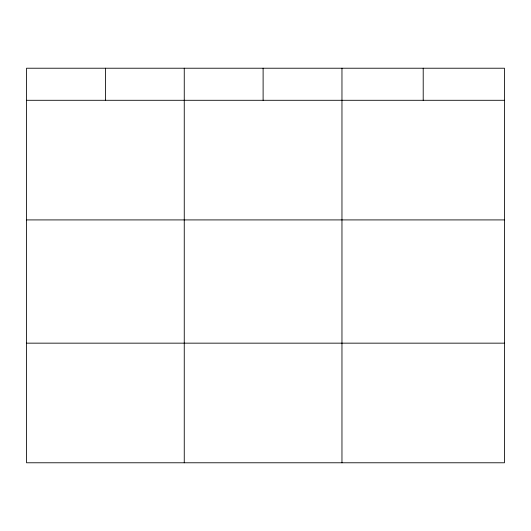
<?xml version="1.0" encoding="UTF-8"?>
<svg xmlns="http://www.w3.org/2000/svg" width="531" height="531" viewBox="0 0 531 531"><rect width="100%" height="100%" fill="white"/><g stroke="black" fill="none" stroke-linecap="round" stroke-linejoin="round"><path stroke-width="0.8" d="M504.45 219.914L504.45 68.22L26.55 68.22L26.55 462.78L504.45 462.78L504.45 219.914L26.55 219.914M26.55 100.293L504.45 100.293M26.55 343.159L504.45 343.159M423.207 68.22L423.207 100.293M341.964 68.22L341.964 462.78M263.11 68.22L263.11 100.293M184.257 68.22L184.257 462.78M105.403 68.22L105.403 100.293"/></g></svg>
